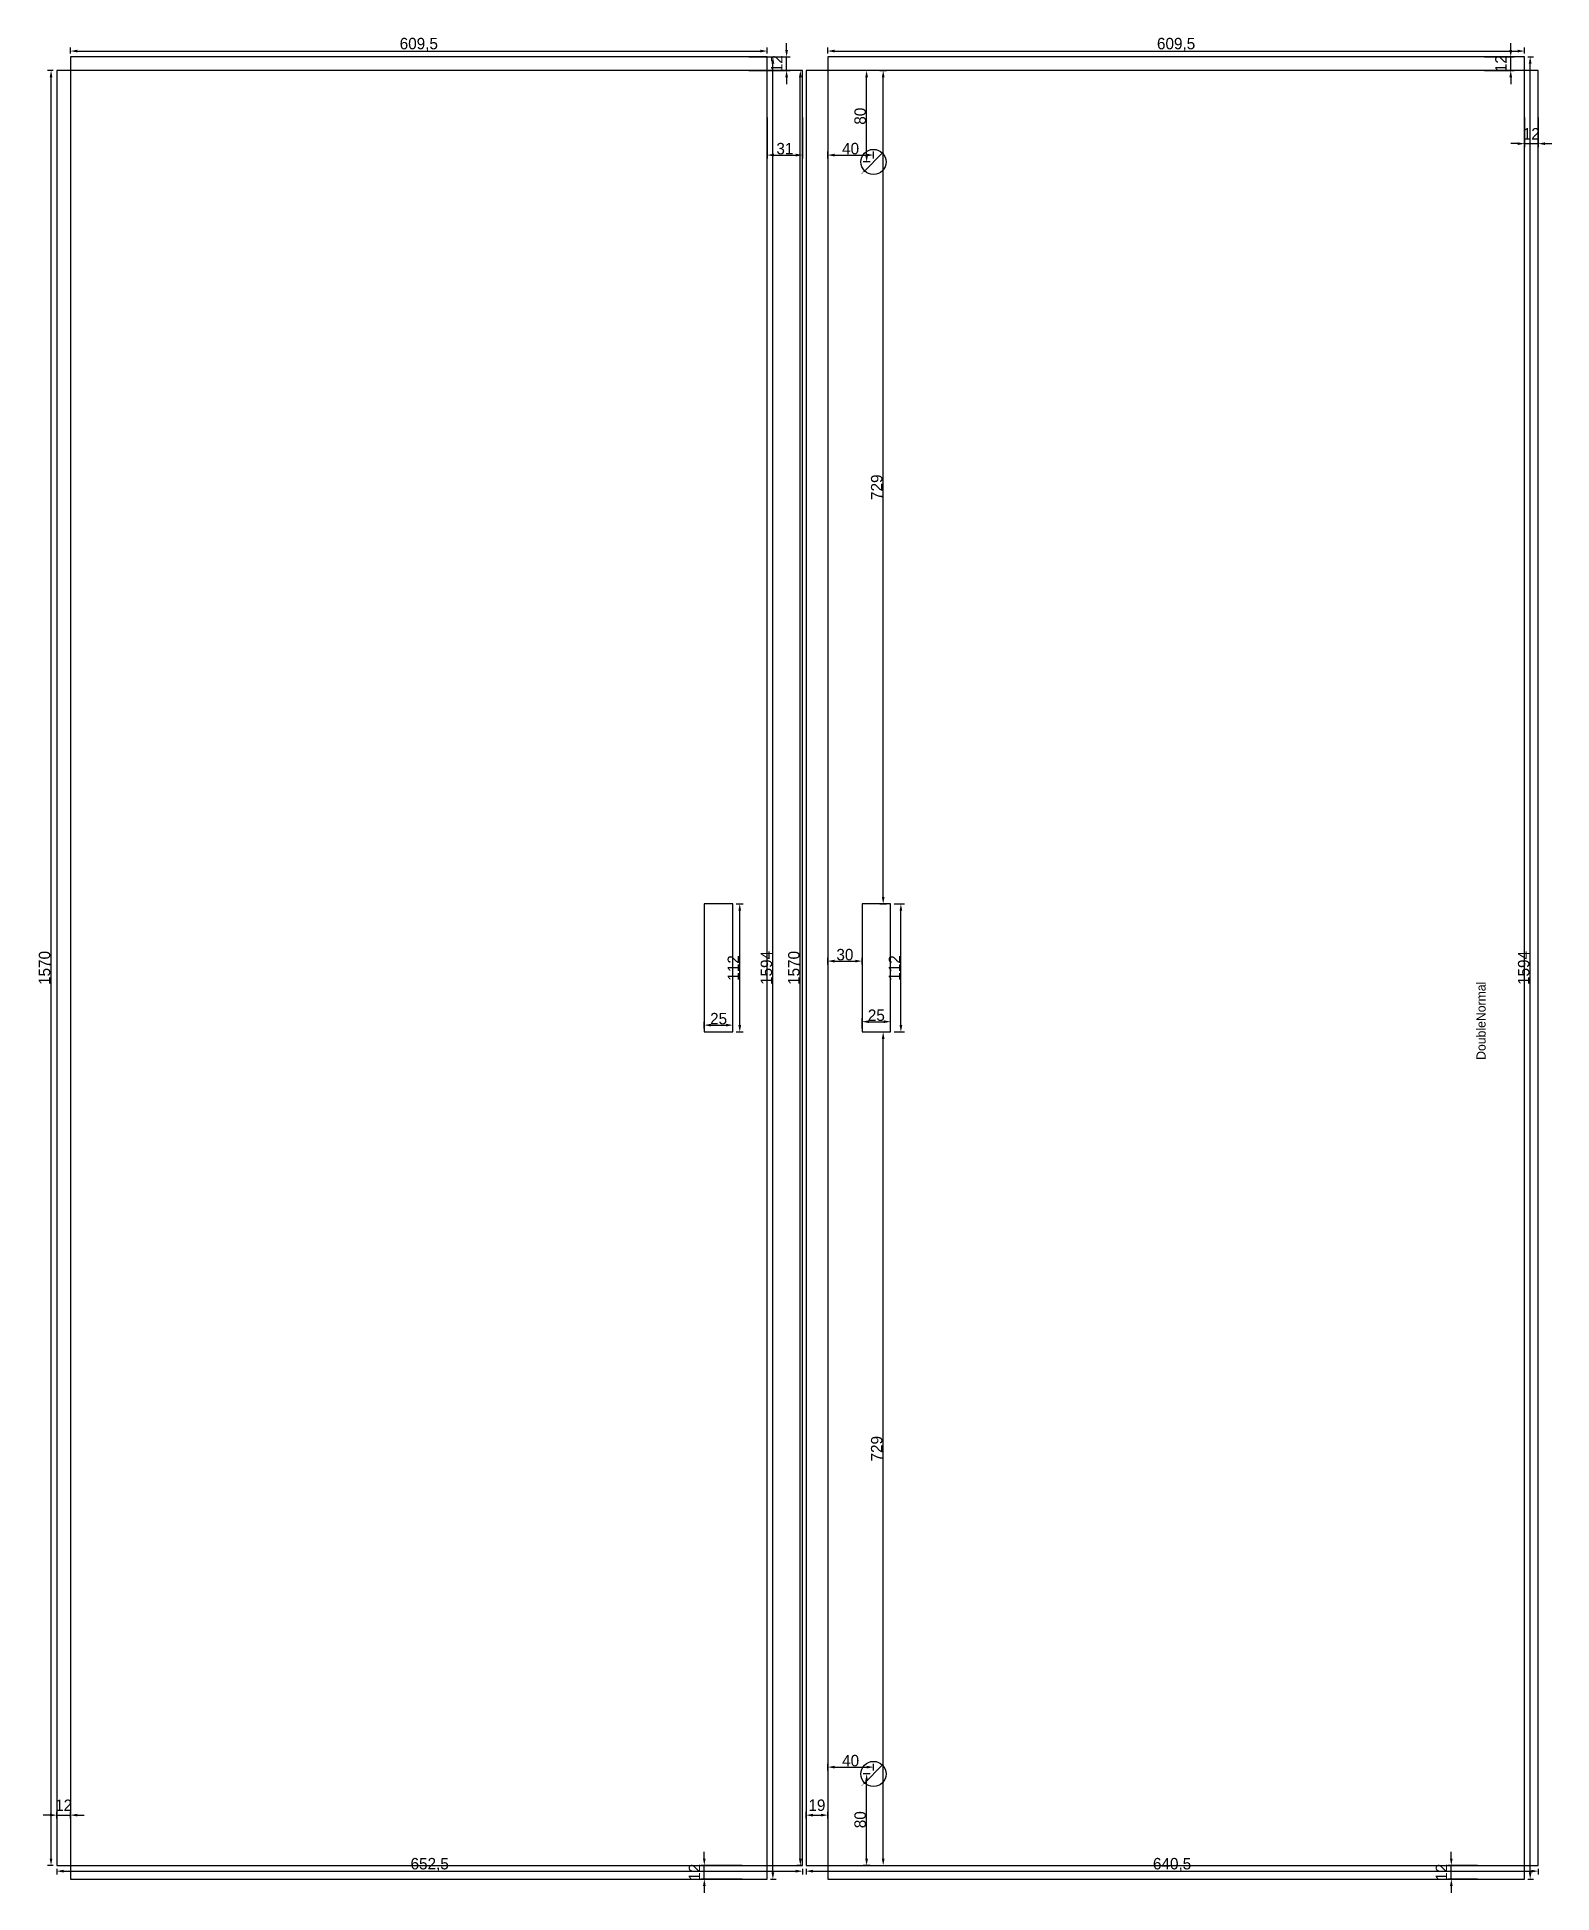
# Model space of a CAD drawing. Header units: metres. Extents: x -17 to 1308, y -12 to 1611.
import ezdxf
from ezdxf.enums import TextEntityAlignment as Align

# ---------------------------------------------------------------- set-up
doc = ezdxf.new("R2010")
doc.units = ezdxf.units.M
doc.layers.add('CUT', color=4, linetype='Continuous')
doc.layers.add('DIMENSIONS', color=1, linetype='Continuous')
doc.dimstyles.new('DoorDimStyle', dxfattribs={"dimtxt": 2.5, "dimasz": 2.5, "dimexe": 1.25, "dimexo": 0.625, "dimtad": 1, "dimtxsty": 'Standard', "dimcen": 2.5, "dimclrd": 7, "dimclre": 7, "dimclrt": 7, "dimazin": 3, "dimtfac": 1, "dimtmove": 0, "dimatfit": 3})
doc.dimstyles.get("Standard").update_dxf_attribs({"dimtxt": 2.5, "dimasz": 2.5, "dimexe": 1.25, "dimexo": 0.625, "dimtad": 1, "dimcen": 2.5, "dimazin": 3, "dimtfac": 1, "dimtmove": 0, "dimatfit": 3})

# ---------------------------------------------------------------- blocks, each defined once
blk = doc.blocks.new('_CLOSEDFILLED')
at = {"color": 0, "linetype": 'BYBLOCK'}
blk.add_solid([(-1, 0.2), (0, 0), (-1, -0.2)], dxfattribs=at)
blk = doc.blocks.new('*D16')
for p, q in [((706.5, 1494), (722.1, 1509.6)), ((706.1, 1493.6), (706.5, 1494))]:
    blk.add_line(p, q)
at = {"layer": 'Defpoints'}
for p in [(706.7, 1494.2), (714.5, 1502)]:
    blk.add_point(p, dxfattribs=at)
at = {"xscale": 0.25, "yscale": 0.25, "rotation": 45}
for p in [(722.3, 1509.8), (706.7, 1494.2)]:
    blk.add_blockref('_CLOSEDFILLED', p, dxfattribs=at)
at = {"insert": (705, 1492.5), "char_height": 1, "attachment_point": 5, "rotation": 45}
blk.add_mtext('%%c22', dxfattribs=at)
blk = doc.blocks.new('*D19')
for p, q in [((706.5, 84), (722.1, 99.6)), ((706.1, 83.6), (706.5, 84))]:
    blk.add_line(p, q)
at = {"layer": 'Defpoints'}
for p in [(706.7, 84.2), (714.5, 92)]:
    blk.add_point(p, dxfattribs=at)
at = {"xscale": 0.25, "yscale": 0.25, "rotation": 45.0000000000002}
for p in [(722.3, 99.8), (706.7, 84.2)]:
    blk.add_blockref('_CLOSEDFILLED', p, dxfattribs=at)
at = {"insert": (705, 82.5), "char_height": 1, "attachment_point": 5, "rotation": 45}
blk.add_mtext('%%c22', dxfattribs=at)

msp = doc.modelspace()

# ---------------------------------------------------------------- linework, layer by layer
at = {"layer": 'CUT'}
for points in [[(12, 0), (621.5, 0), (621.5, 1594), (12, 1594), (12, 0)], [(674.5, 0), (1284, 0), (1284, 1594), (674.5, 1594), (674.5, 0)], [(0, 12), (652.5, 12), (652.5, 1582), (0, 1582), (0, 12)], [(655.5, 12), (1296, 12), (1296, 1582), (655.5, 1582), (655.5, 12)], [(566.5, 741), (591.5, 741), (591.5, 853), (566.5, 853), (566.5, 741)], [(704.5, 741), (729.5, 741), (729.5, 853), (704.5, 853), (704.5, 741)]]:
    msp.add_lwpolyline(points, dxfattribs=at)
for centre in [(714.5, 1502), (714.5, 92)]:
    msp.add_circle(centre, 11, dxfattribs=at)

# ---------------------------------------------------------------- texts
at = {"layer": 'DIMENSIONS'}
msp.add_text('DoubleNormal', height=8, rotation=90, dxfattribs=at).set_placement((1246, 785), align=Align.MIDDLE_RIGHT)

# ---------------------------------------------------------------- dimensions: what is measured, and where the dimension line sits
for base, p1, p2, location in [((12, 1599), (12, 1594), (621.5, 1594), (316.75, 1604.625)), ((674.5, 1599), (674.5, 1594), (1284, 1594), (979.25, 1604.625)), ((621.5, 1508), (621.5, 1544), (652.5, 1544), (637, 1513.625)), ((1284, 1518), (1284, 1544), (1296, 1544), (1290, 1526.625)), ((674.5, 1508), (674.5, 1502), (714.5, 1502), (694.5, 1513.625)), ((674.5, 803), (674.5, 797), (704.5, 797), (689.5, 808.625)), ((566.5, 747), (566.5, 741), (591.5, 741), (579, 752.625)), ((704.5, 750), (704.5, 741), (729.5, 741), (717, 755.625)), ((674.5, 98), (674.5, 92), (714.5, 92), (694.5, 103.625)), ((0, 56), (0, 50), (12, 50), (6, 64.625)), ((655.5, 56), (655.5, 50), (674.5, 50), (665, 64.625)), ((0, 7), (0, 12), (652.5, 12), (326.25, 12.625)), ((655.5, 7), (655.5, 12), (1296, 12), (975.75, 12.625))]:
    msp.add_linear_dim(base=base, p1=p1, p2=p2, location=location, dimstyle='DoorDimStyle', override={"dimtxt": 10, "dimasz": 6, "dimexe": 3, "dimexo": 3, "dimtad": 1, "dimtofl": 1}, dxfattribs=at).render()
for base, p1, p2, location in [((638.5, 1582), (602.5, 1582), (602.5, 1594), (629.875, 1588)), ((626.5, 0), (621.5, 0), (621.5, 1594), (620.875, 797)), ((1272, 1582), (1246, 1582), (1246, 1594), (1263.375, 1588)), ((1289, 0), (1284, 0), (1284, 1594), (1283.375, 797)), ((-5, 12), (0, 12), (0, 1582), (-10.625, 797)), ((650.5, 12), (655.5, 12), (655.5, 1582), (644.875, 797)), ((708.5, 1502), (714.5, 1502), (714.5, 1582), (702.875, 1542)), ((723, 853), (717, 853), (717, 1582), (717.375, 1217.5)), ((597.5, 741), (591.5, 741), (591.5, 853), (591.875, 797)), ((738.5, 741), (729.5, 741), (729.5, 853), (732.875, 797)), ((723, 12), (717, 12), (717, 741), (717.375, 376.5)), ((708.5, 12), (714.5, 12), (714.5, 92), (702.875, 52)), ((566.5, 0), (602.5, 0), (602.5, 12), (557.875, 6)), ((1220, 0), (1246, 0), (1246, 12), (1211.375, 6))]:
    msp.add_linear_dim(base=base, p1=p1, p2=p2, angle=90, location=location, dimstyle='DoorDimStyle', override={"dimtxt": 10, "dimasz": 6, "dimexe": 3, "dimexo": 3, "dimtad": 1, "dimtofl": 1}, dxfattribs=at).render()
for p1, p2, picture, middle in [((722.278, 1509.778), (706.722, 1494.222), '*D16', (705.042, 1492.542)), ((722.278, 99.778), (706.722, 84.222), '*D19', (705.042, 82.542))]:
    dim = msp.add_diameter_dim_2p(p1=p1, p2=p2, dimstyle='Standard', override={"dimtih": 1}, dxfattribs=at)
    dim.commit()
    dim.dimension.update_dxf_attribs({"geometry": picture, "text_midpoint": middle})

doc.saveas('drawing.dxf')
